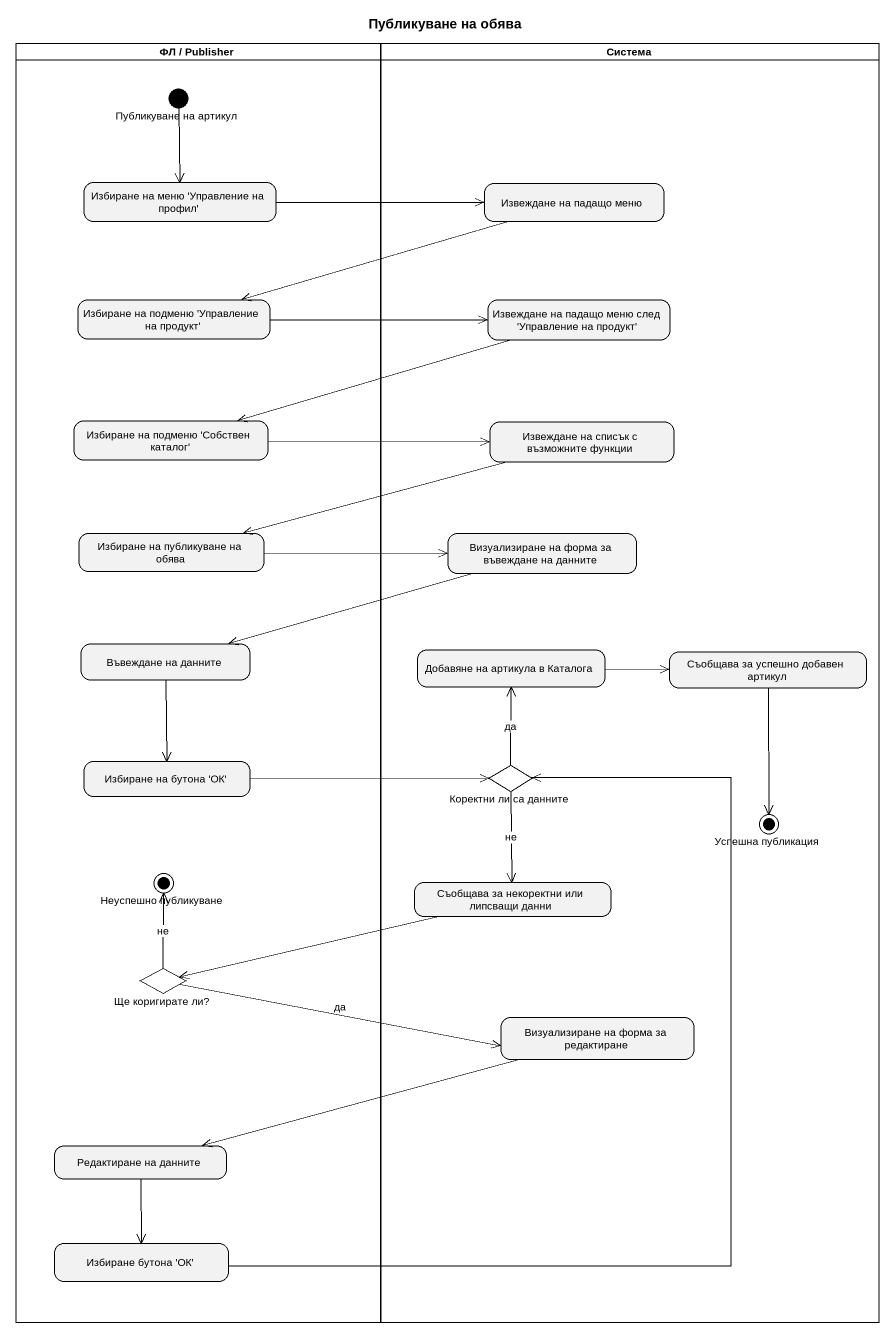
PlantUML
@startuml
title Публикуване на обява
hide empty description
state "ФЛ / Publisher" as ФЛ_Publisher <<partition>> {
  state "Публикуване на артикул" as Публикуване_на_артикул <<start>>
  state "Избиране на меню 'Управление на профил'" as Избиране_на_меню_Управление
  state "Избиране на подменю 'Управление на продукт'" as Избиране_на_подменю
  state "Избиране на подменю 'Собствен каталог'" as Избиране_на_подменю_2
  state "Избиране на публикуване на обява" as Избиране_на_публикуване_на
  state "Въвеждане на данните" as Въвеждане_на_данните
  state "Избиране на бутона 'ОК'" as Избиране_на_бутона_ОК
  state "Неуспешно публикуване" as Неуспешно_публикуване <<end>>
  state "Ще коригирате ли?" as Ще_коригирате_ли <<choice>>
  state "Редактиране на данните" as Редактиране_на_данните
  state "Избиране бутона 'ОК'" as Избиране_бутона_ОК
}
state Система <<partition>> {
  state "Извеждане на падащо меню" as Извеждане_на_падащо_меню
  state "Извеждане на падащо меню след 'Управление на продукт'" as Извеждане_на_падащо_меню_2
  state "Извеждане на списък с възможните функции" as Извеждане_на_списък_с
  state "Визуализиране на форма за въвеждане на данните" as Визуализиране_на_форма_за
  state "Добавяне на артикула в Каталога" as Добавяне_на_артикула_в
  state "Съобщава за успешно добавен артикул" as Съобщава_за_успешно_добавен
  state "Коректни ли са данните" as Коректни_ли_са_данните <<choice>>
  state "Успешна публикация" as Успешна_публикация <<end>>
  state "Съобщава за некоректни или липсващи данни" as Съобщава_за_некоректни_или
  state "Визуализиране на форма за редактиране" as Визуализиране_на_форма_за_2
}
Публикуване_на_артикул --> Избиране_на_меню_Управление
Избиране_на_меню_Управление -right-> Извеждане_на_падащо_меню
Извеждане_на_падащо_меню -left-> Избиране_на_подменю
Избиране_на_подменю -right-> Извеждане_на_падащо_меню_2
Извеждане_на_падащо_меню_2 -left-> Избиране_на_подменю_2
Избиране_на_подменю_2 -right-> Извеждане_на_списък_с
Извеждане_на_списък_с -left-> Избиране_на_публикуване_на
Избиране_на_публикуване_на -right-> Визуализиране_на_форма_за
Визуализиране_на_форма_за -left-> Въвеждане_на_данните
Въвеждане_на_данните --> Избиране_на_бутона_ОК
Добавяне_на_артикула_в -right-> Съобщава_за_успешно_добавен
Съобщава_за_успешно_добавен --> Успешна_публикация
Избиране_на_бутона_ОК -right-> Коректни_ли_са_данните
Коректни_ли_са_данните -up-> Добавяне_на_артикула_в : да
Коректни_ли_са_данните --> Съобщава_за_некоректни_или : не
Съобщава_за_некоректни_или -left-> Ще_коригирате_ли
Ще_коригирате_ли -up-> Неуспешно_публикуване : не
Ще_коригирате_ли -right-> Визуализиране_на_форма_за_2 : да
Визуализиране_на_форма_за_2 -left-> Редактиране_на_данните
Редактиране_на_данните --> Избиране_бутона_ОК
Избиране_бутона_ОК -up-> Коректни_ли_са_данните
@enduml
